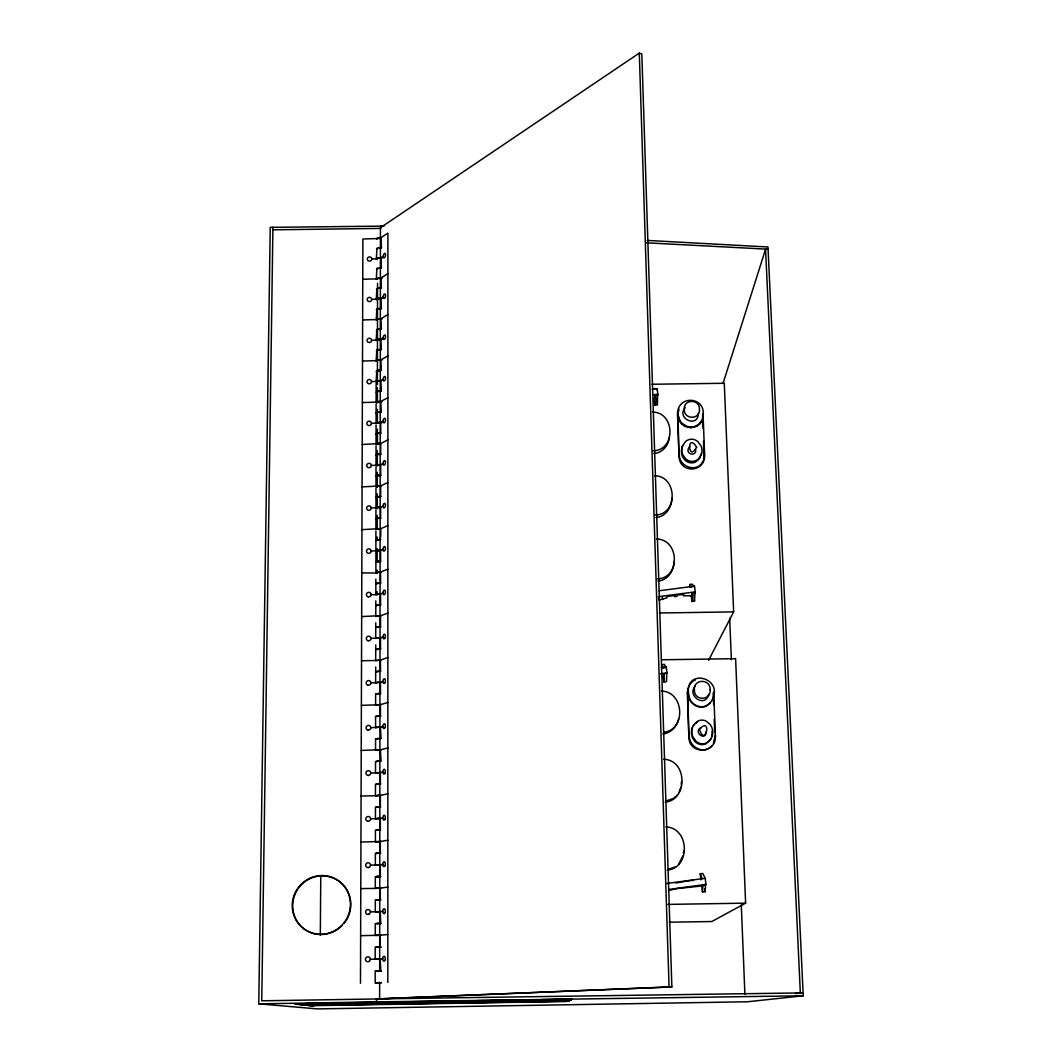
<?xml version="1.0" encoding="UTF-8"?>
<svg xmlns="http://www.w3.org/2000/svg" width="1062" height="1062" viewBox="0 0 1062 1062"><rect width="100%" height="100%" fill="white"/><g stroke="black" fill="none" stroke-linecap="round" stroke-linejoin="round"><path stroke-width="1.5" d="M377.103 595.012L377.116 591.693M377.129 573.453L377.143 570.135M377.156 561.851L377.169 548.589M377.183 540.292L377.183 536.974M377.196 528.69L377.222 515.428M377.222 508.791L377.249 493.87M377.262 487.246L377.275 472.325M377.289 465.687L377.302 450.766M377.488 444.248L377.342 429.221M377.342 422.583L377.368 409.321M377.368 402.684L377.395 387.763M377.395 384.444L377.541 283.315M379.665 970.628L380.435 227.706L639.297 53.1L641.833 54.016L671.861 986.903L379.625 998.824L379.652 982.244M382.732 958.787L380.209 958.973L380.82 970.907M377.355 947.131L380.262 947.171L380.223 935.224L387.829 934.52M380.727 923.422L380.249 911.608L382.771 911.329M377.408 899.886L380.302 899.899L380.276 888.111L387.829 887.115M377.342 876.522L375.975 876.615L380.315 876.469L380.302 864.747L382.798 864.362M377.129 853.158L380.302 853.105L380.315 841.502L387.842 840.215M375.43 841.914L375.39 830.285L380.329 829.926L380.342 818.39L382.838 817.913M377.01 807.054L380.355 806.868L380.369 795.385L387.842 793.832M378.669 784.035L380.382 783.942L380.382 772.512L382.864 771.955M381.019 761.175L380.408 749.759L387.856 747.94M381.032 738.488L380.435 727.138L382.891 726.488M387.856 702.526L380.448 704.624L380.448 715.868L375.563 716.372L375.603 727.736M382.931 681.485L380.475 682.229L380.462 693.406L378.776 693.539M387.856 657.604L380.501 659.953L380.488 671.078L378.444 671.197M382.957 636.974L380.515 637.797L380.515 648.855L378.47 648.988M387.869 613.146L380.541 615.748L380.528 626.753L378.855 626.899M382.984 592.915A2.35 1.181 -82.1 0 0 384.816 594.216A2.35 1.181 -82.1 0 0 384.816 590.26A2.35 1.181 -82.1 0 0 382.984 592.915L380.568 593.817L380.554 604.769L378.523 604.915M387.869 569.152L380.581 572.006L380.568 582.905L375.829 583.728M383.024 549.319A2.336 1.168 -81.4 0 0 384.842 550.528A2.336 1.168 -81.4 0 0 384.842 546.611A2.336 1.168 -81.4 0 0 383.024 549.319L380.608 550.302L380.594 561.148L375.908 562.183M387.882 525.624L380.621 528.717C380.979 532.009 380.886 541.673 379.187 539.682M383.05 506.176A2.323 1.155 -80.7 0 0 384.856 507.304A2.323 1.155 -80.7 0 0 384.856 503.428A2.323 1.155 -80.7 0 0 383.05 506.176L380.647 507.238L380.634 517.964L375.921 518.893M387.882 482.533L380.674 485.865L380.661 496.538L375.908 497.321L377.634 497.348M383.077 463.47A2.31 1.142 -80 0 0 384.882 464.519A2.31 1.142 -80 0 0 384.882 460.682A2.31 1.142 -80 0 0 383.077 463.47L380.687 464.612L380.674 475.232L375.988 476.227L377.607 475.524M387.882 439.894L380.714 443.465L380.7 454.018L376.028 455.054M381.338 412.056L380.754 401.489L387.895 397.692M381.351 391.174L380.767 380.661L383.143 379.36A2.297 1.115 -78.7 0 1 384.922 376.506A2.297 1.115 -78.7 0 1 384.922 380.262A2.297 1.115 -78.7 0 1 383.143 379.36M381.364 370.412L380.793 359.925L387.895 355.916M381.391 349.743L380.82 339.309L383.17 337.942A2.297 1.102 -78.1 0 1 384.935 335.048A2.297 1.102 -78.1 0 1 384.935 338.765A2.297 1.102 -78.1 0 1 383.17 337.942M381.404 329.18L380.833 318.799L387.895 314.564M381.431 308.723L380.86 298.382L383.196 296.948M381.444 288.36L380.873 278.071L387.909 273.624M381.457 268.102L380.9 257.867L383.223 256.354A2.283 1.075 -77 0 1 384.975 253.393A2.283 1.075 -77 0 1 384.975 257.044A2.283 1.075 -77 0 1 383.223 256.354M381.484 247.95L380.913 237.755L387.909 233.096L387.829 982.443M375.205 983.027L375.165 971.066L377.687 970.96M377.342 959.052L375.191 959.159L375.205 947.277L379.93 947.092M377.621 923.475L375.244 923.635L375.284 935.476M379.386 900.045L380.886 899.859L375.284 900.098L375.311 911.9M377.435 888.204L375.298 888.39L375.311 876.708L376.479 876.681M376.612 865.092L375.337 865.052L375.351 853.436L376.625 853.476M380.7 806.934L375.43 807.253L375.457 818.829M379.2 795.411L375.444 795.783L375.457 784.353L379.214 783.968M377.501 761.268L375.497 761.573L375.536 773.043M380.767 738.528L375.536 738.913L375.563 750.33M380.661 693.526L375.603 693.937L375.643 705.261M380.475 682.229L375.616 682.773L375.696 667.002M380.687 660.086L375.656 660.524L375.736 644.846M375.762 622.81L375.736 638.541M375.802 600.88L375.775 616.531M375.829 579.069L375.855 594.8L371.076 594.547M375.908 531.173L375.895 573.029L361.797 572.896M375.935 509.72L375.908 529.633M375.975 488.374L375.948 508.194M376.001 467.147L375.975 486.861M376.041 446.013L376.014 465.634M376.067 424.999L376.041 444.513M376.107 404.091L376.081 423.499M376.134 383.289L376.107 402.604M376.731 370.97L376.134 381.802M376.771 350.314L376.174 361.107M376.798 329.764L376.2 340.517M376.824 309.321L376.24 320.034M376.851 288.97L376.267 299.657A1.805 0.69 1 0 0 377.514 299.126L377.554 299.219M376.891 268.739L376.293 279.372M376.917 248.588L376.333 259.194M384.059 226.1L270.239 227.348L258.77 1003.856L376.466 1001.904L376.479 998.904L803.151 992.89L795.465 993.514M360.483 983.239L362.885 239.016L376.93 238.565A2.018 0.836 1.2 0 1 378.284 237.742A2.018 0.836 1.2 0 1 380.621 238.1M320.312 935.29L320.777 875.646M303.068 1004.28L301.289 1004.254M303.387 1004.108L305.975 1004.705M302.763 1004.4L304.024 1004.798L304.077 1004.108M302.59 1004.28L309.679 1005.064L564.679 1000.842M304.529 1004.426L313.821 1005.475M296.696 1004.108L308.325 1005.223L304.887 1004.944L304.807 1004.094M308.445 1004.373C306.281 1003.869 307.568 1007.201 310.476 1004.758L305.06 1004.413M305.139 1004.891L306.493 1004.559M305.511 1004.891L305.564 1004.081M298.01 1004.214L305.975 1004.572M306.281 1005.037L306.334 1004.068M307.781 1004.214L309.015 1004.917M309.122 1004.851L310.608 1004.825M311.551 1005.13L310.157 1005.13M312.002 1004.652L312.626 1005.117M564.28 1001.254L311.272 1005.289M313.927 1005.09L316.064 1005.064M301.887 1004.294L295.143 1003.962L329.963 1003.072M566.391 1000.324L571.675 999.541L298.236 1004.267L306.878 1004.479L306.799 1005.196M300.095 1003.975L303.374 1004.44M301.236 1003.975L301.727 1004.612L298.648 1004.134M301.595 1004.134L304.714 1004.174L304.714 1005.037M301.9 1003.962L305.378 1004.639M308.206 1005.342L308.312 1004.625L302.126 1004.121M272.921 227.308L261.756 1000.802L380.262 998.904M654.909 405.047L655.121 395.436L657.617 395.117L657.391 404.728L654.909 405.047L654.219 399.631L655.121 395.436M658.984 600.083L659.064 597.216M666.777 673.454L666.485 681.658L663.923 682.003L664.201 673.786L667.002 672.91L666.272 667.095L661.414 667.732M691.973 601.477L692.424 592.861L694.973 592.516L694.508 601.145L691.973 601.477L691.243 595.809L692.424 592.861M702.486 892.04L703.017 884.978L705.659 884.619L705.115 891.695L702.486 892.04L701.73 885.973L703.017 884.978M710.332 702.778C728.638 676.72 678.631 665.17 690.048 699.606C692.849 704.783 699.101 708.062 704.902 706.23C708.009 705.341 713.478 699.619 707.73 705.155C700.469 710.491 689.357 704.425 688.627 696.088M713.704 695.703L713.73 692.358L715.363 735.037C717.607 754.139 688.083 755.467 688.853 736.231L687.353 693.645C687.247 688.083 690.034 682.069 695.411 679.919M706.177 731.904C705.58 741.98 692.623 731.625 701.093 727.682M703.801 459.036L703.548 441.115M677.569 415.972C675.658 393.683 707.969 396.073 702.765 417.578L703.057 414.021L704.584 453.952C706.389 472.67 679.322 474.581 678.963 455.81L677.569 415.972L679.003 409.109M698.278 413.277C698.438 428.623 675.697 418.614 685.216 407.649M683.397 853.423L683.662 850.675M681.22 784.353L681.499 781.659M671.795 498.277C672.034 507.357 665.423 516.942 655.904 517.513M673.958 561.519C674.184 570.692 667.586 580.463 657.949 581.047M669.365 437.106C668.901 445.243 662.223 453.062 653.847 453.54M315.162 1005.608L315.932 1005.302L310.33 1005.581M313.091 1005.621L315.202 1005.316M313.755 1005.621L308.325 1005.223M310.608 1005.595L308.471 1005.276L309.228 1005.462M310.967 1005.608L311.126 1004.904M311.909 1005.621L311.87 1004.891M313.144 1005.183L310.157 1005.435M309.6 1005.475L309.719 1004.771M306.148 1005.17L306.188 1004.32L305.365 1005.064M306.427 1005.183L309.201 1004.679M307.369 1005.289L306.984 1004.4M565.86 1000.842L570.108 1000.258L302.723 1004.705L304.993 1005.05M303.546 1004.904L303.944 1004.187M304.223 1004.533L569.79 1000.457L571.714 999.063L568.913 999.581L568.303 1001.293L568.276 999.607M301.595 1004.732L301.714 1003.869M302.086 1004.771L302.444 1004.028M303.267 1004.891L303.228 1004.028M298.98 1004.041L300.387 1004.134M302.232 1004.612L300.174 1003.895M300.931 1003.882L301.104 1004.201M298.595 1004.44L295.183 1003.643L295.86 1004.015M298.794 1004.466L570.745 999.913L568.887 999.687M377.594 339.774L376.93 340.384M371.448 423.353A2.297 2.177 -9.8 0 0 368.01 421.508A2.297 2.177 -9.8 0 0 368.01 425.291A2.297 2.177 -9.8 0 0 371.448 423.353L380.674 422.835M711.513 737.28L711.965 735.09M656.927 389.688L657.126 388.745L652.214 389.369M361.943 529.659L378.63 528.69M656.701 399.325L657.816 394.201L657.126 388.745M701.451 453.262L699.592 458.545L695.544 462.05A8.934 8.523 12.8 0 1 687.818 462.036C681.618 459.196 679.507 450.66 683.278 445.071M703.004 416.769C701.783 430.535 681.14 431.265 678.538 417.91L678.193 413.556M679.906 421.202L678.751 417.114M375.762 627.523L378.868 626.753M682.003 424.017L680.118 420.406M684.685 426.167L684.897 425.371L682.216 423.22M678.963 455.81L677.981 414.366L678.538 417.91M687.751 427.495L687.977 426.712C693.486 428.238 699.446 425.185 701.876 420.101L701.637 420.897M375.722 649.586L380.448 649.134M691.03 427.92L691.256 427.136M694.256 427.402L694.482 426.619M697.23 425.995L697.468 425.198M699.752 423.765L699.991 422.981M703.296 413.211L702.566 415.627L703.057 428.371M571.117 999.116L568.874 999.355C568.09 1003.165 570.759 998.692 567.984 1000.112M569.139 1000.935L569.79 999.156C566.949 1002.515 571.781 999.382 568.13 1000.696M569.365 1000.789L564.984 1001.161M566.484 1000.643L569.471 1000.178M723.01 383.475L765.556 249.265L768.145 249.225L646.652 242.826M560.603 999.315L571.383 999.236L570.427 999.315M571.714 999.063L541.912 999.554M704.093 455.452L704.584 453.952M713.372 743.241L715.363 735.037M708.633 694.256C705.58 708.5 686.251 695.743 695.291 685.959M659.608 599.937L666.79 597.906L667.281 596.459L674.928 595.463L674.516 596.618L677.052 596.286L677.476 595.132L683.848 594.295L683.291 595.755L691.243 595.809M688.521 448.257C685.216 454.987 697.522 456.647 695.504 449.16M682.826 856.065L678.645 864.282M679.215 792.093L680.954 787.061M678.645 718.908C676.945 726.368 670.865 733.364 662.887 733.829M659.21 590.764L694.495 586.158L694.229 586.821L692.318 584.153L689.782 584.472L690.154 587.313M693.778 595.477L695.238 591.866L694.495 586.158M666.047 667.64L664.321 664.334L661.772 664.666L663.484 667.971L666.272 667.095M664.201 673.786L663.206 676.215L663.923 682.003M377.594 381.059L376.293 381.789M710.212 739.962L712.031 736.497A13.673 13.368 32.4 0 0 711.792 727.417L710.359 724.735L705.978 721.005A9.292 9.08 32.3 0 0 697.986 721.018L693.327 725.572M693.791 724.749C689.411 730.749 691.189 740.373 698.039 743.705A9.279 9.067 33.1 0 0 706.031 743.705L710.743 739.179M687.353 693.645L688.043 692.291M708.619 660.245L733.643 611.885L724.284 383.276L651.988 384.258M377.448 329.817L376.373 330.255M713.996 691.893L713.199 693.26L713.637 704.717M688.853 736.231L687.818 692.743M703.15 460.895C697.787 473.466 678.631 467.134 679.388 454.297M376.413 627.297L378.51 626.739M376.386 649.373L378.484 648.842M377.621 238.406L380.289 238.512M711.952 745.577C704.199 755.507 688.641 746.905 689.318 735.435M675.711 883L686.795 881.075M377.634 454.324L376.187 455.04M689.092 447.381L689.862 446.717M677.237 795.133L673.467 798.465L665.887 800.987M692.769 880.677L693.38 880.172L688.11 880.889M376.798 258.73L371.793 258.995A2.243 2.097 -6.8 0 1 368.421 260.854A2.243 2.097 -6.8 0 1 368.434 257.216A2.243 2.097 -6.8 0 1 371.793 258.995M376.877 278.841L362.753 279.293M704.345 885.615L705.951 884.394L705.181 878.287L702.818 873.495L700.203 873.853L700.973 879.907M376.837 299.139L371.7 299.457A2.257 2.111 -7.3 0 1 368.315 301.342A2.257 2.111 -7.3 0 1 368.328 297.665A2.257 2.111 -7.3 0 1 371.7 299.457M377.607 370.678L376.16 371.448M376.811 319.529L362.62 319.967M376.784 340.026L371.62 340.344A2.27 2.137 -8 0 1 368.209 342.243A2.27 2.137 -8 0 1 368.222 338.539A2.27 2.137 -8 0 1 371.62 340.344M376.744 360.629L362.487 361.053M376.612 381.404L371.527 381.63A2.283 2.164 -8.8 0 1 368.116 383.555A2.283 2.164 -8.8 0 1 368.116 379.811A2.283 2.164 -8.8 0 1 371.527 381.63M376.691 402.14L362.354 402.564M708.872 741.382L706.535 742.922A9.306 9.093 33 0 1 698.53 742.935L696.128 741.382L692.716 736.51A13.673 13.368 32.8 0 1 692.504 727.43M695.185 723.381L697.508 721.841M567.958 1000.431L569.471 1000.298L566.099 1000.497M308.431 1005.263L569.059 1000.948M661.759 659.781L735.608 658.666L745.617 903.151L711.832 921.524L669.206 922.214M383.103 421.202A2.31 1.128 -79.3 0 0 384.895 422.172A2.31 1.128 -79.3 0 0 384.895 418.375A2.31 1.128 -79.3 0 0 383.103 421.202L376.718 423.167M675.737 866.765L668.078 869.34M377.568 507.517L376.267 508.154M566.219 1000.908L568.82 1000.802M377.913 308.909L379.121 308.79L378.205 308.843M377.886 329.366L379.214 329.26L378.072 329.313M377.86 349.929L379.187 349.823M377.833 370.585L379.161 370.492M377.807 391.36L379.466 391.32M377.78 412.229L379.333 412.175M377.753 433.216L379.307 433.15M379.479 807.2L380.355 806.868M380.9 247.804L379.984 247.884M378.165 258.159L379.506 258.146M380.886 267.956L379.957 268.036M378.138 278.363L379.492 278.35M376.426 402.564L377.541 402.325M371.169 551.085A2.336 2.243 -14.2 0 0 367.691 549.187A2.336 2.243 -14.2 0 0 367.678 553.09A2.336 2.243 -14.2 0 0 371.169 551.085L380.608 550.302M377.66 637.97L370.983 638.461M379.453 830.232L380.329 829.926M380.86 288.214L379.93 288.293M375.855 773.017L376.532 772.937M377.315 982.921L375.829 982.974L377.674 982.908M380.846 308.577L379.917 308.657M375.789 572.697L378.935 571.993M378.085 319.078L379.439 319.051M380.82 329.047L379.891 329.114M375.842 784.42L376.506 784.34M378.059 339.588L379.413 339.561M378.045 349.876L379.068 349.81M380.807 349.61L379.864 349.677M375.762 594.481L380.754 593.977M378.032 360.204L379.054 360.137M377.607 682.401L376.532 682.8M375.829 795.863L376.492 795.783M378.019 370.545L379.041 370.479M380.78 370.28L379.838 370.346M370.797 727.696L380.435 727.138M376.519 841.821L375.762 841.9M379.439 853.37L380.302 853.105M378.006 380.913L378.669 380.846M377.992 391.307L379.36 391.294M370.611 818.829L380.276 818.536M380.767 391.055L379.824 391.121M375.815 807.319L376.479 807.253M376.346 350.792L377.488 350.38M376.333 361.093L377.607 360.815M380.74 411.937L377.302 412.069L376.094 413.038M376.506 853.41L375.736 853.476M376.293 772.977L370.704 773.017M375.789 818.815L376.466 818.749M376.28 392.17L377.554 391.905M377.913 443.704L378.948 443.65L378.019 443.677M380.714 443.465L362.222 444.5M665.077 802.222C688.269 799.766 687.446 759.941 663.684 759.224M667.255 870.203C690.804 867.76 689.689 827.696 665.861 826.913M663.67 732.236C686.49 730.072 684.207 691.415 661.507 691.136M376.492 865.026L375.722 865.105M378.271 258.146L379.293 258.106M379.413 876.654L380.913 876.442L376.917 876.562M376.253 413.025L377.528 412.76M377.886 464.851L378.922 464.784M380.687 464.612L377.992 464.824M657.139 578.87C680.676 578.644 679.68 539.177 656.582 539.018M375.682 671.768L380.422 671.33M376.28 784.38L378.868 783.955M375.935 830.325L376.439 830.272M378.245 278.337L379.267 278.31M655.095 515.004C678.432 514.871 677.45 475.842 654.55 475.749M376.213 433.973L377.501 433.721M653.037 450.726C676.175 450.673 675.206 412.083 652.506 412.069M666.949 883.478L705.181 878.287M669.286 889.385L705.951 884.394M668.994 890.421L676.998 888.615L701.73 885.973M567.586 1001.214L565.661 1001.439L565.621 999.488C568.86 998.731 570.015 1000.55 571.582 999.249M567.639 1000.709L569.657 1000.311M566.763 1000.895L568.449 1000.975M376.2 444.5L377.355 444.142M380.674 485.865L377.196 485.998L377.143 486.821M378.722 749.772L361.226 750.449M660.511 673.773L667.002 672.91M378.191 319.051L379.227 319.025M377.833 507.463L378.882 507.41M380.647 507.238L371.262 508.074A2.323 2.23 -12.4 0 1 367.784 510.052A2.323 2.23 -12.4 0 1 367.797 506.189A2.323 2.23 -12.4 0 1 371.262 508.074M658.321 596.698L695.238 591.866M376.174 465.621L377.461 465.368M378.165 339.561L379.2 339.535M652.851 388.825L655.32 388.506M652.904 394.825L657.816 394.201M376.134 486.834L377.647 486.688M377.807 528.929L378.855 528.876M380.621 528.717L378.616 528.876M378.138 360.177L379.174 360.151M380.793 550.474L377.886 550.501M380.077 772.632L376.174 772.764L381.006 772.565M380.793 401.728L380.116 402.1M380.78 561.307L379.877 561.519M380.78 412.175L380.103 412.547M377.78 550.514L379.479 550.541M380.78 572.166L378.922 572.166M376.094 518.88L377.594 518.747M380.767 422.649L380.09 423.008M380.767 583.065L379.585 583.104M378.059 412.162L379.439 412.189M380.754 433.163L380.077 433.508M380.581 572.006L378.563 572.152L380.276 572.206M377.634 738.568L375.908 738.993M376.439 900.085L375.669 900.138M380.74 443.69L380.077 444.035M376.028 660.644L380.501 659.953M376.373 795.796L377.262 795.544M378.032 433.15L379.413 433.177M380.74 454.244L380.063 454.589M380.74 604.928L379.824 605.114M377.621 749.905L375.895 750.303M380.727 464.837L379.718 464.864M380.568 593.817L376.466 594.388M380.727 615.894L379.811 616.093M376.014 671.742L379.001 671.078M380.793 704.717L375.961 705.234M380.714 475.444L379.705 475.484M380.7 486.077L379.692 486.117M380.541 615.748L378.51 615.88M380.727 626.899L379.718 626.952M380.78 715.961L379.612 716.014M647.183 240.41L767.972 246.981L803.23 995.784L747.475 1001.771L317.458 1008.9L258.77 1003.856M380.7 496.75L379.678 496.79M380.714 637.93L379.784 638.116M377.966 486.077L379.028 486.051M380.687 507.437L379.665 507.477M375.975 694.044L378.975 693.42M380.78 727.231L379.599 727.284M380.674 518.163L379.652 518.203M377.262 637.85L380.209 637.97M380.515 637.797L376.399 638.315M380.7 648.988L379.692 649.041M379.36 923.568L380.86 923.409L377.382 923.436M377.939 507.437L379.001 507.41M379.984 529.208L380.661 528.916M380.647 539.695L379.97 539.987M375.948 716.465L380.382 716.08M380.674 671.211L379.665 671.25M380.754 749.852L377.275 749.812M380.196 329.724L380.7 329.339M380.674 682.348L379.652 682.401M375.935 727.709L378.749 727.138M376.452 947.251L375.603 947.304M380.687 339.601L380.183 339.986M379.678 349.902L380.687 349.889M380.594 761.215L379.572 761.268M370.412 911.926L378.523 911.674M380.674 360.204L380.156 360.576M377.196 682.295L380.169 682.388M570.015 999.528L571.409 999.276M568.449 1000.404L570.785 999.329M568.595 1001.134L567.891 999.435M380.156 370.917L380.661 370.558M380.143 381.285L380.647 380.926M380.581 772.605L379.559 772.645M377.368 853.224L376.028 853.357L377.488 853.211M380.727 784.008L379.546 784.061M377.528 818.497L376.333 818.762M380.448 704.624L379.731 704.664M381.444 982.854L376.559 982.961L380.674 982.868M375.882 551.191L380.302 550.514M380.714 795.465L379.532 795.504M377.514 830.033L376.32 830.285M375.855 562.01L377.541 561.864M379.333 947.224L381.47 947.105M380.422 738.435L377.289 738.475M380.793 853.144L378.59 853.184M380.687 818.444L379.506 818.497M360.629 935.675L377.607 935.303M380.793 864.787L379.453 864.84M377.09 761.188L380.342 761.321M380.395 761.122L378.696 761.228M380.674 829.993L378.961 830.033M569.338 1000.656L569.471 999.342M380.661 841.555L379.479 841.608M378.776 864.76L376.001 864.959L377.7 864.84M567.148 999.461L567.294 1001.373L568.728 1000.988M377.023 806.934L376.36 807.266M379.307 971L381.457 970.907M380.594 911.634L379.399 911.674M375.709 876.747L376.598 876.734M570.148 999.992L566.458 1000.736M380.342 693.552L379.638 693.579M377.209 795.438L378.855 795.398M376.97 853.171L378.603 853.118M378.231 454.217L379.28 454.244M375.682 888.429L377.674 888.19M378.205 475.418L379.253 475.431L378.324 475.404M378.165 496.724L379.24 496.75M376.944 864.8L378.59 864.76M378.138 518.137L379.214 518.163M377.183 818.43L380.966 818.417M376.93 876.469L377.687 876.495M380.581 935.25L379.373 935.29M380.289 738.568L379.599 738.581M377.169 829.98L380.382 830.126M377.076 935.317L378.842 935.29M568.874 999.913L571.144 999.302M568.555 1000.085L569.71 1000.019M375.656 911.886L380.873 911.621M568.475 1000.709L565.263 1001.001M566.789 1001.094L567.878 1001.041M377.647 899.926L376.559 900.125M377.236 959.052L375.576 959.172M379.054 982.947L380.223 982.881M379.917 982.934L378.749 982.961M375.629 923.661L380.276 923.449M570.095 1000.152L570.745 999.13M376.891 911.661L377.634 911.687M375.616 935.463L380.86 935.237M379.625 998.824L671.861 986.903M377.09 888.164L380.9 888.137L379.426 888.19M569.829 999.687L566.404 999.793M567.095 1000.63L568.276 1000.563M380.687 970.907L378.802 970.947M377.594 947.158L376.492 947.291M568.927 999.886L566.258 1000.006M569.79 1000.006L564.665 1000.537L564.718 999.78M566.776 1000.484L568.303 1000.245M565.648 1001.134L567.267 1001.187M315.892 1005.608L564.32 1001.479L566.537 1001.254L566.391 999.475M566.458 1000.417L570.413 999.979M567.626 999.727L567.679 1001.174L568.263 1000.855M376.824 959.039L377.581 959.039M380.833 958.986L377.329 959.013M375.563 971.08L379.001 970.92M380.249 947.118L378.709 947.145M566.975 999.979L568.289 999.913M567.081 1000.616L563.856 1001.028L563.895 1000.298M380.103 923.449L378.855 923.462M376.997 959.026L377.7 959.039M379.36 959.026L380.236 959.013M377.222 970.973L380.196 970.907L378.457 970.947M571.117 999.448L569.975 999.329M378.351 454.204L379.399 454.257M565.688 1000.351L566.989 1000.285M565.396 1000.523L566.696 1000.457M564.307 1001.174L565.834 1000.975M565.236 1000.497L563.869 1001.333L565.276 1001.293L565.329 999.674M378.709 464.572L376.665 465.01L377.169 465.594M378.298 496.711L379.346 496.764M378.271 518.123L379.32 518.176M377.422 888.151L380.209 888.217M379.917 958.986L378.47 958.999M378.576 571.98L376.691 572.723M378.178 583.051L378.908 583.051M378.523 615.734L361.664 616.584M378.391 982.974L379.107 982.974M569.205 999.501L570.307 999.475M565.515 1000.019L566.869 999.953M566.564 1000.138L565.196 999.939M567.931 1000.231L569.046 1000.192M567.626 1000.391L568.728 1000.046M564.957 1000.669L565.701 1000.656M564.865 1001.147L563.564 1000.962M568.542 1000.205L566.643 999.913M567.081 1000.723L567.931 1000.537M568.555 999.183L568.542 1001.254L568.528 999.873M377.528 959.013L378.815 959.026M567.121 999.209L567.851 999.196M567.121 999.541L566.365 999.223M565.342 999.992L566.524 999.9M564.44 999.953L566.232 1000.072M564.161 1000.125L565.528 1000.324M565.369 1000.59L565.475 999.767M562.833 1000.962L564.134 1001.174M667.998 904.399L745.617 903.151M370.306 959.238L375.191 959.159M348.177 1002.767L394.546 1001.997M412.76 1001.692L459.116 1000.922M477.329 1000.616L522.039 999.886M305.02 1003.656L341.42 1003.059M369.536 1002.594L405.936 1001.984M432.407 1001.546L468.807 1000.948M496.936 1000.484L533.336 999.873M295.143 1003.962L571.728 999.369M301.25 1004.559L570.347 1000.138L570.307 999.143M659.369 612.986L733.643 611.885M361.518 660.737L375.656 660.524M370.89 682.853L375.616 682.773M361.372 705.354L380.143 704.77M361.08 796.009L375.444 795.783M360.934 842.073L378.802 841.516M370.505 865.132L375.337 865.052M360.788 888.615L375.298 888.39M304.09 1004.254L304.86 1004.24M307.768 1004.533L306.268 1004.559M312.573 1005.276L313.277 1005.263M272.881 229.817L380.754 228.41L380.754 225.914L381.019 227.441M371.355 465.488A2.31 2.204 -10.9 0 0 367.903 463.629A2.31 2.204 -10.9 0 0 367.903 467.453A2.31 2.204 -10.9 0 0 371.355 465.488L380.634 464.997M362.076 486.861L378.908 486.038M378.43 982.894L379.506 982.894L378.311 982.908M376.466 1001.904L803.23 995.784M301.09 1004.134L301.834 1004.121M308.405 1004.533L309.122 1004.533M312.44 1005.196L310.184 1005.263L313.25 1005.409M376.559 982.961L379.253 982.908M306.825 1004.785L304.024 1004.798M303.188 1004.187L300.055 1004.254M378.656 795.491L380.979 795.425M379.426 749.799L381.019 749.812M311.777 1005.196L310.582 1005.196M378.497 935.29L380.169 935.303M378.895 888.19L378.55 888.177M378.63 818.47L379.333 818.497M378.882 615.748L376.426 616.292M304.887 1004.944L303.918 1004.917M378.895 761.135L376.426 761.587M378.43 876.482L379.107 876.442M379.811 401.555L381.935 401.728M379.121 864.773L378.444 864.826L380.913 864.773M379.838 380.727L381.364 380.78M379.877 339.389L381.988 339.575M379.851 360.005L381.962 360.191M378.457 853.184L379.134 853.131M379.904 318.865L382.001 319.078M378.484 485.838L380.608 486.25M378.47 841.582L379.147 841.608M379.944 278.151L382.028 278.363M379.917 298.462L382.015 298.674M379.97 257.947L382.054 258.172M378.484 830.019L379.161 829.953M378.975 422.61L378.045 422.649L379.094 422.623M378.51 818.47L379.174 818.51M378.749 911.674L380.183 911.687M379.001 401.675L378.085 401.715L379.121 401.688M378.523 806.961L380.408 807.093M378.537 795.478L380.05 795.504M378.603 841.582L380.939 841.529M378.762 899.912L380.315 899.979M379.081 604.769L375.842 605.725M379.121 298.608L378.218 298.648L379.466 298.648M378.537 593.963L379.399 594.016M378.55 784.035L380.315 784.114M379.081 727.271L380.116 727.271M379.161 539.496L375.948 540.571M378.789 876.495L380.342 876.562M378.59 749.878L379.253 749.799M378.802 864.826L380.236 864.866M378.815 853.198L380.355 853.29M306.467 1004.891L305.657 1004.679M378.643 704.743L378.762 704.743M378.736 626.899L380.475 627.045M378.749 615.894L380.236 615.933M379.161 561.32L378.444 561.294L379.267 561.347M378.935 749.891L380.09 749.891M376.638 841.887L380.262 841.635M377.475 562.063L376.452 561.612L380.289 561.347M381.908 422.649L380.727 422.424L380.727 432.924L376.054 434M377.103 518.867C375.47 517.765 379.864 517.659 380.581 518.322M377.116 508.154C375.47 507.039 379.877 506.919 380.594 507.596M377.129 497.481C375.59 496.352 379.824 496.206 380.594 496.91M377.156 476.201C375.497 475.033 379.904 474.887 380.621 475.603M377.196 455.027C375.536 453.819 379.917 453.673 380.647 454.417M377.209 444.474C375.536 443.266 379.93 443.093 380.647 443.863M377.222 433.96C375.643 432.738 379.891 432.539 380.661 433.336M684.897 425.371L687.977 426.712M380.488 605.074L376.452 605.327M377.249 412.999C375.563 411.751 379.957 411.538 380.687 412.361M380.515 583.211L376.479 583.476M380.554 539.841L376.744 540.253M380.568 529.062L376.559 529.354M380.209 319.489L379.731 319.131A1.819 0.677 0.9 0 0 381.417 318.932M689.782 584.472L691.694 587.153M700.203 873.853L702.261 878.871M377.541 309.4L377.501 309.268A1.805 0.677 1 0 1 376.253 309.839M693.964 596.897L694.508 601.145M656.874 400.679L657.391 404.728M704.73 888.655L705.115 891.695M662.237 596.711L662.595 599.552M661.772 664.666L662.13 667.547M569.816 999.369L570.055 1000.431M569.497 999.554L569.431 1000.762M567.586 999.621L567.705 1001.347M566.856 999.647L566.816 1001.386M566.099 999.661L566.258 1001.413M765.556 249.265L800.336 992.943M564.758 1000.032L565.011 1001.453M564.48 1000.205L564.586 1001.307M564.201 1000.377L564.32 1001.479M729.687 618.376L731.373 659.794M741.289 905.036L744.913 994.51M714.208 719.452L714.699 732.554M639.297 53.1L669.06 986.917M712.058 731.214L712.137 734.307M568.011 1001.174L567.958 999.886L567.373 1000.55M566.949 999.74L566.75 1000.563M566.219 999.754L566.073 1000.577M377.037 340.331A2.044 0.73 0.8 0 1 377.992 339.322A2.044 0.73 0.8 0 1 380.754 339.787M377.368 330.229A2.044 0.743 0.9 0 1 377.541 329.14A2.044 0.743 0.9 0 1 380.528 329.339M377.329 361.08A2.058 0.717 0.8 0 1 377.727 359.978A2.058 0.717 0.8 0 1 380.74 360.39M377.342 350.765A2.044 0.717 0.8 0 1 377.514 349.703A2.044 0.717 0.8 0 1 380.501 349.902M377.461 259.168A2.031 0.81 1.1 0 1 377.86 257.92A2.031 0.81 1.1 0 1 380.833 258.385M377.475 249.119A2.018 0.823 1.1 0 1 377.66 247.911A2.018 0.823 1.1 0 1 380.608 248.136M381.457 278.217A1.805 0.704 1 0 1 379.599 278.377M377.435 279.346A2.031 0.796 1 0 1 377.833 278.125A2.031 0.796 1 0 1 380.82 278.589M377.448 269.244A2.031 0.796 1.1 0 1 377.634 268.062A2.031 0.796 1.1 0 1 380.594 268.288M381.47 258.013A1.792 0.717 1.1 0 1 379.612 258.172M377.289 381.762A2.058 0.69 0.7 0 1 377.475 380.754A2.058 0.69 0.7 0 1 380.475 380.939M377.727 371.527A2.058 0.704 0.7 0 1 377.289 370.439A2.058 0.704 0.7 0 1 380.488 370.558M377.262 402.564A2.058 0.677 0.7 0 1 377.66 401.529A2.058 0.677 0.7 0 1 380.687 401.914M377.275 392.157A2.058 0.677 0.7 0 1 377.461 391.148A2.058 0.677 0.7 0 1 380.462 391.334M377.408 299.617A2.031 0.77 1 0 1 377.807 298.435A2.031 0.77 1 0 1 380.793 298.887M377.422 289.475A2.031 0.783 1 0 1 377.607 288.32A2.031 0.783 1 0 1 380.568 288.532M380.727 308.883A1.805 0.677 0.9 0 1 379.718 308.883M377.382 320.007A2.044 0.757 0.9 0 1 377.554 318.905A2.044 0.757 0.9 0 1 380.541 319.104M377.395 309.799A2.044 0.757 0.9 0 1 377.568 308.684A2.044 0.757 0.9 0 1 380.541 308.883M381.431 298.528A1.805 0.69 1 0 1 379.731 298.701M377.528 238.684A1.792 0.73 1.2 0 1 376.519 239.096M377.554 248.654A1.792 0.73 1.2 0 1 376.506 249.132M377.541 258.703A1.792 0.717 1.2 0 1 376.492 259.181M377.528 268.792A1.792 0.704 1.1 0 1 376.466 269.257M377.514 319.383A1.819 0.664 0.9 0 1 376.399 320.02M377.541 278.828A1.805 0.704 1.1 0 1 376.452 279.359M377.528 288.97A1.805 0.69 1 0 1 376.439 289.488M329.074 933.365A29.537 28.793 -55.7 0 1 292.754 904.16A29.537 28.793 -55.7 0 1 332.3 877.637A29.537 28.793 -55.7 0 1 344.221 923.21M342.163 925.52A29.537 28.793 -55.7 0 1 330.521 932.901M699.42 729.236C705.367 748.391 712.31 715.403 699.42 729.236M710.106 689.689C711.367 701 693.831 701.066 694.429 689.928C693.181 678.631 710.677 678.565 710.106 689.689M699.46 409.228C700.522 419.848 683.848 419.888 684.3 409.441C683.264 398.834 699.898 398.794 699.46 409.228M696.606 447.168C687.844 463.271 686.756 431.358 696.606 447.168M701.332 454.536L698.265 459.103L696.008 460.55A8.961 8.536 12.8 0 1 688.269 460.55L685.946 459.089L682.654 454.536A13.169 12.558 12.9 0 1 682.441 446.04L685.521 441.5L687.764 440.053A8.947 8.536 12.6 0 1 695.491 440.053L697.814 441.5L701.106 446.053A13.169 12.558 12.5 0 1 701.332 454.536M384.962 297.692A2.283 1.089 -77.5 0 0 384.962 294.015A2.283 1.089 -77.5 0 0 383.196 296.948A2.283 1.089 -77.5 0 0 384.962 297.692M384.909 960.393A2.496 1.274 -88.5 0 0 384.338 956.265A2.496 1.274 -88.5 0 0 382.771 959.437A2.496 1.274 -88.5 0 0 384.909 960.393M384.948 865.756A2.443 1.248 -86.8 0 0 384.378 861.773A2.443 1.248 -86.8 0 0 382.838 864.999A2.443 1.248 -86.8 0 0 384.948 865.756M385.028 682.508A2.376 1.208 -83.6 0 0 384.471 678.764A2.376 1.208 -83.6 0 0 382.97 682.083A2.376 1.208 -83.6 0 0 385.028 682.508M385.002 727.589A2.389 1.221 -84.4 0 0 384.457 723.793A2.389 1.221 -84.4 0 0 382.944 727.085A2.389 1.221 -84.4 0 0 385.002 727.589M384.988 773.149A2.403 1.235 -85.2 0 0 384.431 769.3A2.403 1.235 -85.2 0 0 382.904 772.565A2.403 1.235 -85.2 0 0 384.988 773.149M384.922 912.816A2.469 1.261 -87.7 0 0 384.351 908.767A2.469 1.261 -87.7 0 0 382.811 911.953A2.469 1.261 -87.7 0 0 384.922 912.816M384.962 819.214A2.429 1.248 -86 0 0 384.404 815.284A2.429 1.248 -86 0 0 382.878 818.536A2.429 1.248 -86 0 0 384.962 819.214M385.041 637.89A2.363 1.195 -82.9 0 0 384.497 634.226A2.363 1.195 -82.9 0 0 382.997 637.558A2.363 1.195 -82.9 0 0 385.041 637.89M368.607 914.329A2.469 2.416 -59.7 0 0 369.709 910.214A2.469 2.416 -59.7 0 0 365.647 911.369A2.469 2.416 -59.7 0 0 368.607 914.329M368.129 596.791A2.35 2.27 -16.5 0 0 370.996 593.963A2.35 2.27 -16.5 0 0 367.094 592.994A2.35 2.27 -16.5 0 0 368.129 596.791M367.917 685.136A2.376 2.31 -23.7 0 0 370.811 682.242A2.376 2.31 -23.7 0 0 366.868 681.26A2.376 2.31 -23.7 0 0 367.917 685.136M368.315 775.433A2.403 2.363 -36.2 0 0 370.386 771.835A2.403 2.363 -36.2 0 0 366.257 771.901A2.403 2.363 -36.2 0 0 368.315 775.433M368.713 867.495A2.443 2.389 -52.6 0 0 369.802 863.433A2.443 2.389 -52.6 0 0 365.766 864.574A2.443 2.389 -52.6 0 0 368.713 867.495M368.195 821.271A2.416 2.376 -44.4 0 0 370.293 817.634A2.416 2.376 -44.4 0 0 366.138 817.7A2.416 2.376 -44.4 0 0 368.195 821.271M368.023 640.731A2.363 2.297 -19.6 0 0 370.903 637.877A2.363 2.297 -19.6 0 0 366.974 636.908A2.363 2.297 -19.6 0 0 368.023 640.731M369.085 961.402A2.482 2.429 -65.2 0 0 369.098 957.114A2.482 2.429 -65.2 0 0 365.434 959.318A2.482 2.429 -65.2 0 0 369.085 961.402M367.81 730.006A2.389 2.336 -29.1 0 0 370.718 727.085A2.389 2.336 -29.1 0 0 366.748 726.103A2.389 2.336 -29.1 0 0 367.81 730.006M328.716 933.166A29.603 28.86 -55.7 0 0 342.03 883.796A29.603 28.86 -55.7 0 0 293.271 897.855A29.603 28.86 -55.7 0 0 328.716 933.166"/></g></svg>
